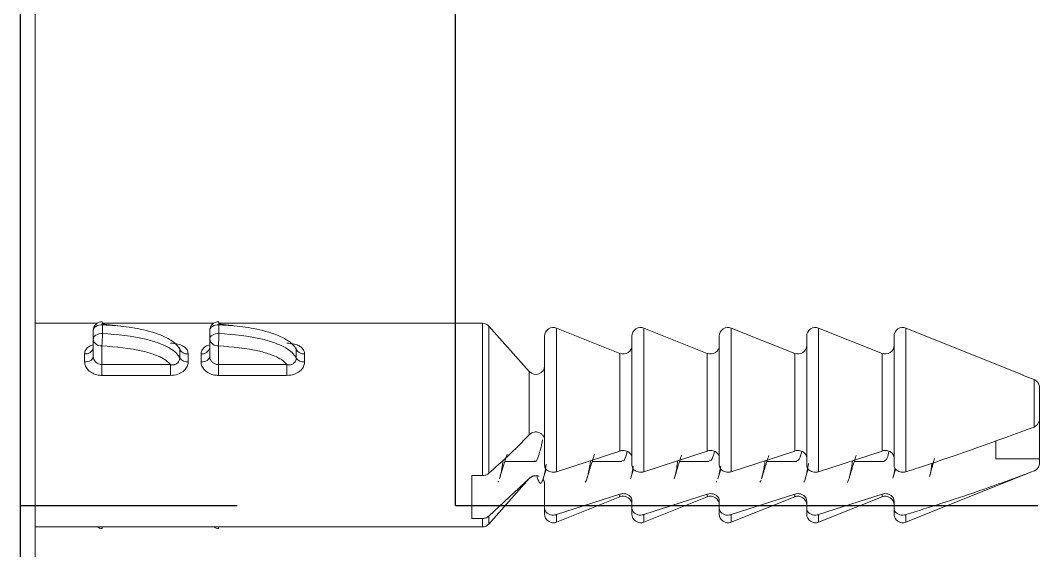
# Model space of a CAD drawing. Extents: x 1944 to 4044, y -46 to 2924.
# Drawn here: x 3692.02 to 3727.02, y 2253.09 to 2271.32 of the extents above; entities that cross this region are included whole.
import ezdxf

# ---------------------------------------------------------------- set-up
doc = ezdxf.new("R2010")
doc.units = 0
doc.header["$LTSCALE"] = 23.1
doc.layers.get('0').update_dxf_attribs({"linetype": 'CONTINUOUS'})
doc.layers.add('HT', color=3, linetype='CONTINUOUS')

# ---------------------------------------------------------------- blocks, each defined once
blk = doc.blocks.new('A$C1841107C')
at = {"color": 7, "linetype": 'Continuous', "lineweight": 15}
for p, q in [((423.279, 549.554), (423.43, 549.958)), ((425.067, 549.958), (423.43, 549.958)), ((423.781, 550.147), (424.716, 550.147)), ((426.154, 550.147), (424.716, 550.147)), ((426.154, 548.647), (426.154, 550.147)), ((426.259, 550.147), (426.154, 550.147)), ((423.278, 549.591), (421.665, 545.558)), ((428.335, 545.558), (426.611, 549.868)), ((426.154, 548.647), (425.529, 548.647)), ((426.379, 545.147), (421.943, 545.147)), ((426.821, 545.106), (426.512, 545.199)), ((427.601, 545.147), (427.855, 545.147)), ((428.057, 545.147), (427.855, 545.147)), ((422.535, 544.735), (421.665, 542.558)), ((425.89, 544.735), (426.602, 542.558)), ((426.25, 543.78), (426.25, 544.805)), ((428.076, 542.558), (427.372, 544.735)), ((428.335, 542.558), (427.465, 544.735)), ((426.839, 542.101), (426.512, 542.199)), ((426.379, 542.147), (421.943, 542.147)), ((427.601, 542.147), (427.855, 542.147)), ((428.057, 542.147), (427.855, 542.147)), ((422.535, 541.735), (421.665, 539.558)), ((425.89, 541.735), (426.602, 539.558)), ((426.25, 540.78), (426.25, 541.804)), ((428.076, 539.558), (427.372, 541.735)), ((428.335, 539.558), (427.465, 541.735)), ((426.958, 540.544), (426.905, 540.579)), ((426.379, 539.147), (421.943, 539.147)), ((426.849, 539.098), (426.512, 539.199)), ((426.959, 539.044), (426.932, 539.067)), ((427.601, 539.147), (427.855, 539.147)), ((428.057, 539.147), (427.855, 539.147)), ((422.535, 538.735), (421.665, 536.558)), ((425.89, 538.735), (426.602, 536.558)), ((426.25, 537.78), (426.25, 538.804)), ((428.076, 536.558), (427.372, 538.735)), ((428.335, 536.558), (427.465, 538.735)), ((426.379, 536.147), (421.943, 536.147)), ((426.851, 536.097), (426.512, 536.199)), ((427.601, 536.147), (427.855, 536.147)), ((428.057, 536.147), (427.855, 536.147)), ((422.535, 535.735), (421.665, 533.558)), ((425.89, 535.735), (426.602, 533.558)), ((426.25, 534.781), (426.25, 535.805)), ((428.076, 533.558), (427.372, 535.735)), ((428.335, 533.558), (427.465, 535.735)), ((426.379, 533.147), (421.943, 533.147)), ((426.845, 533.099), (426.512, 533.199)), ((427.009, 533.147), (427.855, 533.147)), ((428.057, 533.147), (427.855, 533.147)), ((426.25, 531.78), (426.25, 532.805)), ((426.745, 532.88), (426.84, 532.908)), ((423.16, 532.622), (421.601, 531.236)), ((428.127, 531.236), (426.83, 532.622)), ((428.399, 531.236), (426.84, 532.622)), ((426.958, 531.544), (426.923, 531.572)), ((421.5, 531.012), (421.5, 521.949)), ((426.733, 531.012), (426.733, 530.647)), ((428.206, 530.647), (428.206, 531.012)), ((428.5, 515.647), (428.5, 531.012)), ((426.733, 530.647), (428.206, 530.647)), ((422.337, 524.605), (422.337, 524.605)), ((422.921, 521.947), (422.921, 524.296)), ((422.921, 524.296), (423.293, 524.296)), ((423.293, 524.296), (423.293, 521.947)), ((421.525, 521.947), (421.586, 522.472)), ((421.553, 521.962), (421.853, 521.962)), ((422.276, 521.947), (422.921, 521.947)), ((422.921, 521.947), (423.293, 521.947)), ((421.5, 521.781), (421.5, 517.949)), ((422.051, 521.647), (421.75, 521.647)), ((422.643, 521.647), (422.051, 521.647)), ((422.83, 521.347), (422.553, 521.347)), ((422.337, 520.605), (422.337, 520.605)), ((422.921, 517.947), (422.921, 520.296)), ((422.921, 520.296), (423.293, 520.296)), ((423.293, 520.296), (423.293, 517.947)), ((421.525, 517.947), (421.586, 518.472)), ((421.5, 517.781), (421.5, 515.647)), ((421.553, 517.962), (421.853, 517.962)), ((422.276, 517.947), (422.921, 517.947)), ((422.921, 517.947), (423.293, 517.947)), ((422.051, 517.647), (421.75, 517.647)), ((422.643, 517.647), (422.051, 517.647)), ((422.83, 517.347), (422.553, 517.347)), ((495, 515.647), (406.5, 515.647))]:
    blk.add_line(p, q, dxfattribs=at)
at = {"color": 8, "linetype": 'Continuous', "lineweight": 15}
for p, q in [((421.665, 545.558), (426.602, 545.558)), ((428.076, 545.558), (428.335, 545.558)), ((425.89, 544.735), (422.535, 544.735)), ((427.465, 544.735), (427.372, 544.735)), ((421.665, 542.558), (426.602, 542.558)), ((428.076, 542.558), (428.335, 542.558)), ((425.89, 541.735), (422.535, 541.735)), ((427.465, 541.735), (427.372, 541.735)), ((421.665, 539.558), (426.602, 539.558)), ((428.076, 539.558), (428.335, 539.558)), ((425.89, 538.735), (422.535, 538.735)), ((427.465, 538.735), (427.372, 538.735)), ((421.665, 536.558), (426.602, 536.558)), ((428.076, 536.558), (428.335, 536.558)), ((425.89, 535.735), (422.535, 535.735)), ((427.465, 535.735), (427.372, 535.735)), ((421.665, 533.558), (426.602, 533.558)), ((428.076, 533.558), (428.335, 533.558)), ((425.334, 532.622), (423.16, 532.622)), ((426.84, 532.622), (426.83, 532.622)), ((426.733, 531.012), (421.5, 531.012)), ((421.601, 531.236), (426.653, 531.236)), ((428.127, 531.236), (428.399, 531.236)), ((428.5, 531.012), (428.206, 531.012))]:
    blk.add_line(p, q, dxfattribs=at)
at = {"color": 7, "linetype": 'Continuous', "lineweight": 15, "flags": 128}
for points in [[(421.553, 521.962), (421.554, 521.902), (421.564, 521.843), (421.582, 521.788), (421.607, 521.74), (421.637, 521.701), (421.672, 521.671), (421.71, 521.653), (421.75, 521.647)], [(422.051, 521.647), (422.011, 521.653), (421.972, 521.671), (421.937, 521.701), (421.907, 521.74), (421.882, 521.788), (421.865, 521.843), (421.855, 521.902), (421.853, 521.962)], [(422.83, 521.347), (422.826, 521.405), (422.815, 521.461), (422.798, 521.513), (422.775, 521.559), (422.747, 521.596), (422.715, 521.624), (422.68, 521.641), (422.643, 521.647)], [(421.553, 517.962), (421.554, 517.902), (421.564, 517.843), (421.582, 517.788), (421.607, 517.74), (421.637, 517.701), (421.672, 517.671), (421.71, 517.653), (421.75, 517.647)], [(422.051, 517.647), (422.011, 517.653), (421.972, 517.671), (421.937, 517.701), (421.907, 517.74), (421.882, 517.788), (421.865, 517.843), (421.855, 517.902), (421.853, 517.962)], [(422.83, 517.347), (422.826, 517.405), (422.815, 517.461), (422.798, 517.513), (422.775, 517.559), (422.747, 517.596), (422.715, 517.624), (422.68, 517.641), (422.643, 517.647)]]:
    blk.add_lwpolyline(points, dxfattribs=at)
at = {"color": 7, "linetype": 'Continuous', "lineweight": 15}
for centre, radius, start, end in [((421.943, 545.447), 0.3, 158.1986, 270), ((428.057, 545.447), 0.3, 270, 21.8014), ((422.257, 544.847), 0.3, 338.1986, 90), ((427.743, 544.847), 0.3, 90, 201.8014), ((421.943, 542.447), 0.3, 158.1986, 270), ((428.057, 542.447), 0.3, 270, 21.8014), ((422.257, 541.847), 0.3, 338.1986, 90), ((427.743, 541.847), 0.3, 90, 201.8014), ((421.943, 539.447), 0.3, 158.1986, 270), ((428.057, 539.447), 0.3, 270, 21.8014), ((422.257, 538.847), 0.3, 338.1986, 90), ((427.743, 538.847), 0.3, 90, 201.8014), ((421.943, 536.447), 0.3, 158.1986, 270), ((428.057, 536.447), 0.3, 270, 21.8014), ((422.257, 535.847), 0.3, 338.1986, 90), ((427.743, 535.847), 0.3, 90, 201.8014), ((421.943, 533.447), 0.3, 158.1986, 270), ((428.057, 533.447), 0.3, 270, 21.8014), ((422.961, 532.847), 0.3, 311.6335, 90), ((427.039, 532.847), 0.3, 90, 124.6568), ((427.039, 532.847), 0.3, 161.7887, 228.3665), ((421.8, 531.012), 0.3, 131.6335, 180), ((428.2, 531.012), 0.3, 0, 48.3665), ((422.246, 524.884), 0.307, 299.5168, 3.8938), ((422.521, 524.871), 0.31, 304.7157, 6.2459), ((421.75, 521.947), 0.3, 177.9972, 180), ((421.75, 521.947), 0.3, 180, 270), ((421.522, 521.572), 0.392, 85.5364, 100.5008), ((421.831, 515.741), 6.221, 85.9034, 89.8036), ((422.007, 521.914), 0.271, 279.2631, 6.9411), ((428.25, 521.947), 0.3, 326.5797, 2.0028), ((428.496, 522.124), 0.175, 271.2945, 287.7604), ((422.288, 521.385), 0.267, 351.7554, 78.1647), ((422.246, 520.884), 0.307, 299.5168, 3.8938), ((422.521, 520.871), 0.31, 304.7157, 6.2459), ((421.75, 517.947), 0.3, 177.9972, 180), ((421.75, 517.947), 0.3, 180, 270), ((421.522, 517.572), 0.392, 85.5364, 100.5008), ((421.831, 511.741), 6.221, 85.9034, 89.8036), ((422.007, 517.914), 0.271, 279.2631, 6.9411), ((428.25, 517.947), 0.3, 326.5797, 2.0028), ((428.496, 518.124), 0.175, 271.2945, 287.7604), ((422.288, 517.385), 0.267, 351.7554, 78.1647)]:
    blk.add_arc(centre, radius, start, end, dxfattribs=at)
for points, knots in [([(423.43, 549.958), (423.44, 549.976), (423.468, 550.03), (423.551, 550.101), (423.663, 550.142), (423.745, 550.145), (423.781, 550.147)], [0, 0, 0, 0, 0.127367, 0.372978, 0.727811, 1, 1, 1, 1]), ([(424.716, 550.147), (424.733, 550.146), (424.815, 550.144), (424.93, 550.115), (425.029, 550.031), (425.057, 549.976), (425.067, 549.958)], [0, 0, 0, 0, 0.133829, 0.620556, 0.872451, 1, 1, 1, 1]), ([(425.067, 549.958), (425.541, 548.666), (426.075, 547.212), (426.55, 545.723), (426.602, 545.558)], [0, 0, 0, 0, 0.889111, 1, 1, 1, 1]), ([(426.575, 549.958), (426.574, 549.962), (426.562, 549.989), (426.542, 550.02), (426.493, 550.076), (426.403, 550.135), (426.312, 550.142), (426.259, 550.147)], [0, 0, 0, 0, 0.0255964, 0.1950803, 0.2472498, 0.5649138, 1, 1, 1, 1]), ([(428.076, 545.558), (427.818, 546.377), (427.351, 547.864), (426.815, 549.309), (426.575, 549.958)], [0, 0, 0, 0, 0.551068, 1, 1, 1, 1]), ([(426.71, 546.38), (426.572, 546.418), (426.384, 546.47), (426.198, 546.525), (426.149, 546.539)], [0, 0, 0, 0, 0.733485, 1, 1, 1, 1]), ([(426.758, 546.35), (426.755, 546.357), (426.742, 546.385), (426.566, 546.418), (426.345, 546.444), (426.304, 546.449)], [0, 0, 0, 0, 0.225471, 0.855562, 1, 1, 1, 1]), ([(426.602, 545.558), (426.607, 545.542), (426.616, 545.508), (426.622, 545.44), (426.613, 545.356), (426.578, 545.269), (426.523, 545.2), (426.454, 545.155), (426.403, 545.149), (426.379, 545.147)], [0, 0, 0, 0, 0.084724, 0.179843, 0.339851, 0.499733, 0.663165, 0.835664, 1, 1, 1, 1]), ([(427.855, 545.147), (427.882, 545.15), (427.938, 545.157), (428.012, 545.213), (428.067, 545.296), (428.091, 545.381), (428.095, 545.467), (428.087, 545.522), (428.077, 545.555), (428.076, 545.558)], [0, 0, 0, 0, 0.183485, 0.373192, 0.554244, 0.72489, 0.820724, 0.983017, 1, 1, 1, 1]), ([(425.89, 544.735), (425.889, 544.737), (425.878, 544.77), (425.867, 544.836), (425.878, 544.93), (425.91, 545.014), (425.963, 545.084), (426.035, 545.133), (426.092, 545.147), (426.122, 545.147), (426.122, 545.147)], [0, 0, 0, 0, 0.010378, 0.17498, 0.324274, 0.471755, 0.629142, 0.803258, 0.994183, 1, 1, 1, 1]), ([(426.806, 545.107), (426.803, 545.109), (426.769, 545.132), (426.627, 545.157), (426.499, 545.179)], [0, 0, 0, 0, 0.096366, 1, 1, 1, 1]), ([(427.601, 545.147), (427.586, 545.146), (427.542, 545.143), (427.471, 545.109), (427.402, 545.035), (427.361, 544.939), (427.35, 544.838), (427.361, 544.771), (427.371, 544.739), (427.372, 544.735)], [0, 0, 0, 0, 0.097273, 0.292654, 0.486369, 0.666656, 0.828898, 0.980059, 1, 1, 1, 1]), ([(426.231, 544.805), (426.222, 544.84), (426.208, 544.897), (425.984, 544.956), (425.9, 544.978)], [0, 0, 0, 0, 0.62708, 1, 1, 1, 1]), ([(426.83, 543.604), (426.695, 543.643), (426.428, 543.722), (426.172, 543.804), (426.045, 543.845)], [0, 0, 0, 0, 0.5058521, 1, 1, 1, 1]), ([(426.971, 543.544), (426.934, 543.563), (426.857, 543.602), (426.595, 543.665), (426.341, 543.705), (426.221, 543.724)], [0, 0, 0, 0, 0.328404, 0.683266, 1, 1, 1, 1]), ([(426.602, 542.558), (426.607, 542.542), (426.616, 542.508), (426.622, 542.44), (426.613, 542.356), (426.578, 542.269), (426.523, 542.2), (426.454, 542.155), (426.403, 542.149), (426.379, 542.147)], [0, 0, 0, 0, 0.084724, 0.179843, 0.339851, 0.499733, 0.663165, 0.835664, 1, 1, 1, 1]), ([(427.855, 542.147), (427.882, 542.15), (427.938, 542.157), (428.012, 542.213), (428.067, 542.296), (428.091, 542.381), (428.095, 542.467), (428.087, 542.522), (428.077, 542.555), (428.076, 542.558)], [0, 0, 0, 0, 0.183485, 0.373192, 0.554244, 0.72489, 0.820724, 0.983017, 1, 1, 1, 1]), ([(426.962, 542.044), (426.938, 542.059), (426.882, 542.095), (426.661, 542.151), (426.427, 542.19), (426.321, 542.208)], [0, 0, 0, 0, 0.289252, 0.677715, 1, 1, 1, 1]), ([(425.89, 541.735), (425.889, 541.737), (425.878, 541.77), (425.867, 541.836), (425.878, 541.93), (425.91, 542.014), (425.963, 542.084), (426.035, 542.133), (426.092, 542.147), (426.122, 542.147), (426.122, 542.147)], [0, 0, 0, 0, 0.010378, 0.17498, 0.324274, 0.471755, 0.629142, 0.803258, 0.994183, 1, 1, 1, 1]), ([(426.213, 541.804), (426.217, 541.832), (426.224, 541.89), (426.01, 541.949), (425.901, 541.98)], [0, 0, 0, 0, 0.489606, 1, 1, 1, 1]), ([(427.601, 542.147), (427.586, 542.146), (427.542, 542.143), (427.471, 542.109), (427.402, 542.035), (427.361, 541.939), (427.35, 541.838), (427.361, 541.771), (427.371, 541.739), (427.372, 541.735)], [0, 0, 0, 0, 0.097273, 0.292654, 0.486369, 0.666656, 0.828898, 0.980059, 1, 1, 1, 1]), ([(426.845, 540.599), (426.707, 540.64), (426.435, 540.72), (426.171, 540.805), (426.041, 540.846)], [0, 0, 0, 0, 0.507412, 1, 1, 1, 1]), ([(426.828, 540.6), (426.782, 540.614), (426.667, 540.649), (426.446, 540.692), (426.259, 540.718), (426.221, 540.723)], [0, 0, 0, 0, 0.342128, 0.865214, 1, 1, 1, 1]), ([(426.602, 539.558), (426.607, 539.542), (426.616, 539.508), (426.622, 539.44), (426.613, 539.356), (426.578, 539.269), (426.523, 539.2), (426.454, 539.155), (426.403, 539.149), (426.379, 539.147)], [0, 0, 0, 0, 0.084724, 0.179843, 0.339851, 0.499733, 0.663165, 0.835664, 1, 1, 1, 1]), ([(427.855, 539.147), (427.882, 539.15), (427.938, 539.157), (428.012, 539.213), (428.067, 539.296), (428.091, 539.381), (428.095, 539.467), (428.087, 539.522), (428.077, 539.555), (428.076, 539.558)], [0, 0, 0, 0, 0.183485, 0.373192, 0.554244, 0.72489, 0.820724, 0.983017, 1, 1, 1, 1]), ([(425.89, 538.735), (425.889, 538.737), (425.878, 538.77), (425.867, 538.836), (425.878, 538.93), (425.91, 539.014), (425.963, 539.084), (426.035, 539.133), (426.092, 539.147), (426.122, 539.147), (426.122, 539.147)], [0, 0, 0, 0, 0.0103779, 0.1749802, 0.3242738, 0.4717552, 0.6291418, 0.8032581, 0.9941828, 1, 1, 1, 1]), ([(426.83, 539.099), (426.8, 539.109), (426.709, 539.141), (426.528, 539.173), (426.406, 539.195)], [0, 0, 0, 0, 0.327073, 1, 1, 1, 1]), ([(427.601, 539.147), (427.586, 539.146), (427.542, 539.143), (427.471, 539.109), (427.402, 539.035), (427.361, 538.939), (427.35, 538.838), (427.361, 538.771), (427.371, 538.739), (427.372, 538.735)], [0, 0, 0, 0, 0.097273, 0.292654, 0.486369, 0.666656, 0.828898, 0.980059, 1, 1, 1, 1]), ([(426.207, 538.804), (426.216, 538.825), (426.245, 538.885), (426.038, 538.945), (425.903, 538.985)], [0, 0, 0, 0, 0.346794, 1, 1, 1, 1]), ([(426.851, 537.597), (426.71, 537.639), (426.432, 537.721), (426.161, 537.808), (426.028, 537.851)], [0, 0, 0, 0, 0.509155, 1, 1, 1, 1]), ([(426.835, 537.598), (426.817, 537.605), (426.743, 537.632), (426.554, 537.674), (426.31, 537.707), (426.222, 537.719)], [0, 0, 0, 0, 0.16673, 0.700537, 1, 1, 1, 1]), ([(426.602, 536.558), (426.607, 536.542), (426.616, 536.508), (426.622, 536.44), (426.613, 536.356), (426.578, 536.269), (426.523, 536.2), (426.454, 536.155), (426.403, 536.149), (426.379, 536.147)], [0, 0, 0, 0, 0.084724, 0.179843, 0.339851, 0.499733, 0.663165, 0.835664, 1, 1, 1, 1]), ([(427.855, 536.147), (427.882, 536.15), (427.938, 536.157), (428.012, 536.213), (428.067, 536.296), (428.091, 536.381), (428.095, 536.467), (428.087, 536.522), (428.077, 536.555), (428.076, 536.558)], [0, 0, 0, 0, 0.183485, 0.373192, 0.554244, 0.72489, 0.820724, 0.983017, 1, 1, 1, 1]), ([(425.89, 535.735), (425.889, 535.737), (425.878, 535.77), (425.867, 535.836), (425.878, 535.93), (425.91, 536.014), (425.963, 536.084), (426.035, 536.133), (426.092, 536.147), (426.122, 536.147), (426.122, 536.147)], [0, 0, 0, 0, 0.010378, 0.17498, 0.324274, 0.471755, 0.629142, 0.803258, 0.994183, 1, 1, 1, 1]), ([(426.213, 535.805), (426.223, 535.818), (426.265, 535.874), (426.123, 535.933), (425.923, 535.979), (425.903, 535.984)], [0, 0, 0, 0, 0.2183517, 0.9211025, 1, 1, 1, 1]), ([(426.842, 536.098), (426.836, 536.101), (426.779, 536.124), (426.632, 536.157), (426.457, 536.185), (426.415, 536.192)], [0, 0, 0, 0, 0.0909861, 0.7796433, 1, 1, 1, 1]), ([(427.601, 536.147), (427.586, 536.146), (427.542, 536.143), (427.471, 536.109), (427.402, 536.035), (427.361, 535.939), (427.35, 535.838), (427.361, 535.771), (427.371, 535.739), (427.372, 535.735)], [0, 0, 0, 0, 0.0972729, 0.2926542, 0.4863691, 0.6666558, 0.8288978, 0.9800586, 1, 1, 1, 1]), ([(426.849, 534.598), (426.705, 534.64), (426.423, 534.724), (426.146, 534.813), (426.011, 534.857)], [0, 0, 0, 0, 0.510626, 1, 1, 1, 1]), ([(426.965, 534.544), (426.937, 534.561), (426.875, 534.598), (426.612, 534.659), (426.38, 534.703), (426.224, 534.724), (426.221, 534.724)], [0, 0, 0, 0, 0.28683, 0.640019, 0.992023, 1, 1, 1, 1]), ([(426.602, 533.558), (426.607, 533.542), (426.616, 533.508), (426.622, 533.44), (426.613, 533.356), (426.578, 533.269), (426.523, 533.2), (426.454, 533.155), (426.403, 533.149), (426.379, 533.147)], [0, 0, 0, 0, 0.084724, 0.179843, 0.339851, 0.499733, 0.663165, 0.835664, 1, 1, 1, 1]), ([(427.855, 533.147), (427.882, 533.15), (427.938, 533.157), (428.012, 533.213), (428.067, 533.296), (428.091, 533.381), (428.095, 533.467), (428.087, 533.522), (428.077, 533.555), (428.076, 533.558)], [0, 0, 0, 0, 0.183485, 0.373192, 0.554244, 0.72489, 0.820724, 0.983017, 1, 1, 1, 1]), ([(425.334, 532.622), (425.319, 532.638), (425.286, 532.672), (425.251, 532.742), (425.233, 532.825), (425.238, 532.905), (425.265, 532.986), (425.32, 533.065), (425.403, 533.126), (425.475, 533.146), (425.514, 533.147), (425.519, 533.147)], [0, 0, 0, 0, 0.091714, 0.209724, 0.309981, 0.410462, 0.506892, 0.638695, 0.805496, 0.974391, 1, 1, 1, 1]), ([(426.827, 532.908), (426.878, 532.924), (426.995, 532.962), (427.017, 533.023), (426.914, 533.082), (426.692, 533.145), (426.456, 533.185), (426.345, 533.204)], [0, 0, 0, 0, 0.1672721, 0.3827796, 0.5933053, 0.8080185, 1, 1, 1, 1]), ([(427.009, 533.147), (427.007, 533.147), (426.972, 533.146), (426.914, 533.137), (426.869, 533.098), (426.852, 533.083)], [0, 0, 0, 0, 0.035352, 0.637478, 1, 1, 1, 1]), ([(426.231, 532.805), (426.237, 532.811), (426.292, 532.859), (426.056, 532.946), (425.747, 533.031), (425.519, 533.076), (425.506, 533.079)], [0, 0, 0, 0, 0.057669, 0.514108, 0.971308, 1, 1, 1, 1]), ([(426.758, 532.959), (426.751, 532.938), (426.734, 532.891), (426.734, 532.809), (426.755, 532.729), (426.789, 532.666), (426.818, 532.635), (426.83, 532.622)], [0, 0, 0, 0, 0.17937, 0.405546, 0.614947, 0.837369, 1, 1, 1, 1]), ([(425.334, 532.622), (425.584, 532.374), (426.033, 531.928), (426.463, 531.449), (426.653, 531.236)], [0, 0, 0, 0, 0.555879, 1, 1, 1, 1]), ([(426.84, 531.601), (426.694, 531.644), (426.41, 531.727), (426.132, 531.818), (425.996, 531.862)], [0, 0, 0, 0, 0.511283, 1, 1, 1, 1]), ([(426.82, 531.602), (426.787, 531.613), (426.688, 531.645), (426.471, 531.688), (426.266, 531.716), (426.208, 531.724)], [0, 0, 0, 0, 0.266164, 0.790951, 1, 1, 1, 1]), ([(426.653, 531.236), (426.672, 531.211), (426.702, 531.169), (426.728, 531.09), (426.732, 531.04), (426.733, 531.012)], [0, 0, 0, 0, 0.417135, 0.671648, 1, 1, 1, 1]), ([(428.206, 531.012), (428.206, 531.024), (428.205, 531.054), (428.194, 531.116), (428.169, 531.183), (428.139, 531.221), (428.127, 531.236)], [0, 0, 0, 0, 0.143051, 0.35299, 0.744782, 1, 1, 1, 1]), ([(422.187, 524.296), (422.187, 524.301), (422.187, 524.373), (422.2, 524.512), (422.252, 524.681), (422.333, 524.811), (422.434, 524.892), (422.516, 524.901), (422.553, 524.905)], [0, 0, 0, 0, 0.0168916, 0.2353719, 0.4507719, 0.6241792, 0.8280698, 1, 1, 1, 1]), ([(422.553, 524.905), (422.622, 524.904), (422.711, 524.903), (422.807, 524.904), (422.83, 524.905)], [0, 0, 0, 0, 0.76562, 1, 1, 1, 1]), ([(422.83, 524.905), (422.834, 524.905), (422.886, 524.905), (422.99, 524.879), (423.094, 524.803), (423.185, 524.697), (423.271, 524.544), (423.285, 524.385), (423.293, 524.296)], [0, 0, 0, 0, 0.017458, 0.217503, 0.421286, 0.48534, 0.710599, 1, 1, 1, 1]), ([(422.398, 524.616), (422.384, 524.61), (422.302, 524.571), (422.134, 524.415), (421.886, 523.977), (421.693, 523.301), (421.585, 522.578), (421.562, 522.139), (421.553, 521.962)], [0, 0, 0, 0, 0.020848, 0.125544, 0.284114, 0.573057, 0.828417, 1, 1, 1, 1]), ([(421.853, 521.962), (421.892, 522.473), (421.945, 523.148), (422.195, 523.969), (422.392, 524.369), (422.595, 524.565), (422.676, 524.606), (422.698, 524.616)], [0, 0, 0, 0, 0.493059, 0.652398, 0.874608, 0.966543, 1, 1, 1, 1]), ([(422.398, 524.616), (422.377, 524.617), (422.356, 524.618), (422.338, 524.605), (422.338, 524.605)], [0, 0, 0, 0, 0.967587, 1, 1, 1, 1]), ([(422.698, 524.616), (422.674, 524.616), (422.571, 524.615), (422.473, 524.616), (422.398, 524.616)], [0, 0, 0, 0, 0.234311, 1, 1, 1, 1]), ([(422.921, 524.296), (422.922, 524.3), (422.93, 524.337), (422.932, 524.386), (422.916, 524.462), (422.89, 524.512), (422.842, 524.566), (422.783, 524.608), (422.727, 524.613), (422.698, 524.616)], [0, 0, 0, 0, 0.027434, 0.231118, 0.301702, 0.519144, 0.581325, 0.782015, 1, 1, 1, 1]), ([(422.921, 524.296), (422.887, 524.266), (422.743, 524.139), (422.587, 523.797), (422.36, 523.057), (422.312, 522.427), (422.276, 521.947)], [0, 0, 0, 0, 0.068236, 0.286198, 0.45558, 1, 1, 1, 1]), ([(422.643, 521.647), (422.672, 521.65), (422.729, 521.657), (422.812, 521.708), (422.879, 521.783), (422.916, 521.868), (422.92, 521.925), (422.921, 521.947)], [0, 0, 0, 0, 0.213325, 0.428609, 0.646172, 0.861726, 1, 1, 1, 1]), ([(423.293, 521.947), (423.291, 521.903), (423.285, 521.792), (423.226, 521.623), (423.118, 521.471), (422.979, 521.367), (422.879, 521.353), (422.83, 521.347)], [0, 0, 0, 0, 0.145418, 0.368001, 0.585083, 0.794333, 1, 1, 1, 1]), ([(422.187, 520.296), (422.187, 520.301), (422.187, 520.373), (422.2, 520.512), (422.252, 520.681), (422.333, 520.811), (422.434, 520.892), (422.516, 520.901), (422.553, 520.905)], [0, 0, 0, 0, 0.016892, 0.235372, 0.450772, 0.624179, 0.82807, 1, 1, 1, 1]), ([(422.553, 520.905), (422.622, 520.904), (422.711, 520.903), (422.807, 520.904), (422.83, 520.905)], [0, 0, 0, 0, 0.7656201, 1, 1, 1, 1]), ([(422.83, 520.905), (422.834, 520.905), (422.886, 520.905), (422.99, 520.879), (423.094, 520.803), (423.185, 520.697), (423.271, 520.544), (423.285, 520.385), (423.293, 520.296)], [0, 0, 0, 0, 0.017458, 0.217503, 0.421286, 0.48534, 0.710599, 1, 1, 1, 1]), ([(422.398, 520.616), (422.384, 520.61), (422.302, 520.571), (422.134, 520.415), (421.886, 519.977), (421.693, 519.301), (421.585, 518.578), (421.562, 518.139), (421.553, 517.962)], [0, 0, 0, 0, 0.020848, 0.125544, 0.284114, 0.573057, 0.828417, 1, 1, 1, 1]), ([(421.853, 517.962), (421.892, 518.473), (421.945, 519.148), (422.195, 519.969), (422.392, 520.369), (422.595, 520.565), (422.676, 520.606), (422.698, 520.616)], [0, 0, 0, 0, 0.493059, 0.6523984, 0.8746083, 0.9665434, 1, 1, 1, 1]), ([(422.398, 520.616), (422.377, 520.617), (422.356, 520.618), (422.338, 520.605), (422.338, 520.605)], [0, 0, 0, 0, 0.967587, 1, 1, 1, 1]), ([(422.698, 520.616), (422.674, 520.616), (422.571, 520.615), (422.473, 520.616), (422.398, 520.616)], [0, 0, 0, 0, 0.234311, 1, 1, 1, 1]), ([(422.921, 520.296), (422.922, 520.3), (422.93, 520.337), (422.932, 520.386), (422.916, 520.462), (422.89, 520.512), (422.842, 520.566), (422.783, 520.608), (422.727, 520.613), (422.698, 520.616)], [0, 0, 0, 0, 0.027434, 0.231118, 0.301702, 0.519144, 0.581325, 0.782015, 1, 1, 1, 1]), ([(422.921, 520.296), (422.887, 520.266), (422.743, 520.139), (422.587, 519.797), (422.36, 519.057), (422.312, 518.427), (422.276, 517.947)], [0, 0, 0, 0, 0.068236, 0.286198, 0.45558, 1, 1, 1, 1]), ([(422.643, 517.647), (422.672, 517.65), (422.729, 517.657), (422.812, 517.708), (422.879, 517.783), (422.916, 517.868), (422.92, 517.925), (422.921, 517.947)], [0, 0, 0, 0, 0.213325, 0.428609, 0.646172, 0.861726, 1, 1, 1, 1]), ([(423.293, 517.947), (423.291, 517.903), (423.285, 517.792), (423.226, 517.623), (423.118, 517.471), (422.979, 517.367), (422.879, 517.353), (422.83, 517.347)], [0, 0, 0, 0, 0.145418, 0.368001, 0.585083, 0.794333, 1, 1, 1, 1])]:
    blk.add_open_spline(points, degree=3, knots=knots, dxfattribs=at)
at = {"color": 8, "linetype": 'Continuous', "lineweight": 15}
for points, knots in [([(422.553, 521.347), (422.523, 521.35), (422.447, 521.358), (422.343, 521.435), (422.267, 521.54), (422.244, 521.623), (422.238, 521.647)], [0, 0, 0, 0, 0.217784, 0.540761, 0.867403, 1, 1, 1, 1]), ([(422.553, 517.347), (422.523, 517.35), (422.447, 517.358), (422.343, 517.435), (422.267, 517.54), (422.244, 517.623), (422.238, 517.647)], [0, 0, 0, 0, 0.2177837, 0.5407613, 0.8674027, 1, 1, 1, 1])]:
    blk.add_open_spline(points, degree=3, knots=knots, dxfattribs=at)

msp = doc.modelspace()

# ---------------------------------------------------------------- linework, layer by layer
at = {"layer": 'HT', "ltscale": 0.5}
for p, q in [((3692.016, 675.837), (3692.016, 2763.819)), ((3706.956, 2254.641), (3706.956, 2274.641)), ((3692.016, 2254.641), (3699.456, 2254.641)), ((3706.956, 2254.641), (3726.956, 2254.641))]:
    msp.add_line(p, q, dxfattribs=at)

# ---------------------------------------------------------------- block references
at = {"lineweight": 15, "rotation": 270}
msp.add_blockref('A$C1841107C', (3176.872, 2682.406), dxfattribs=at)

doc.saveas('drawing.dxf')
